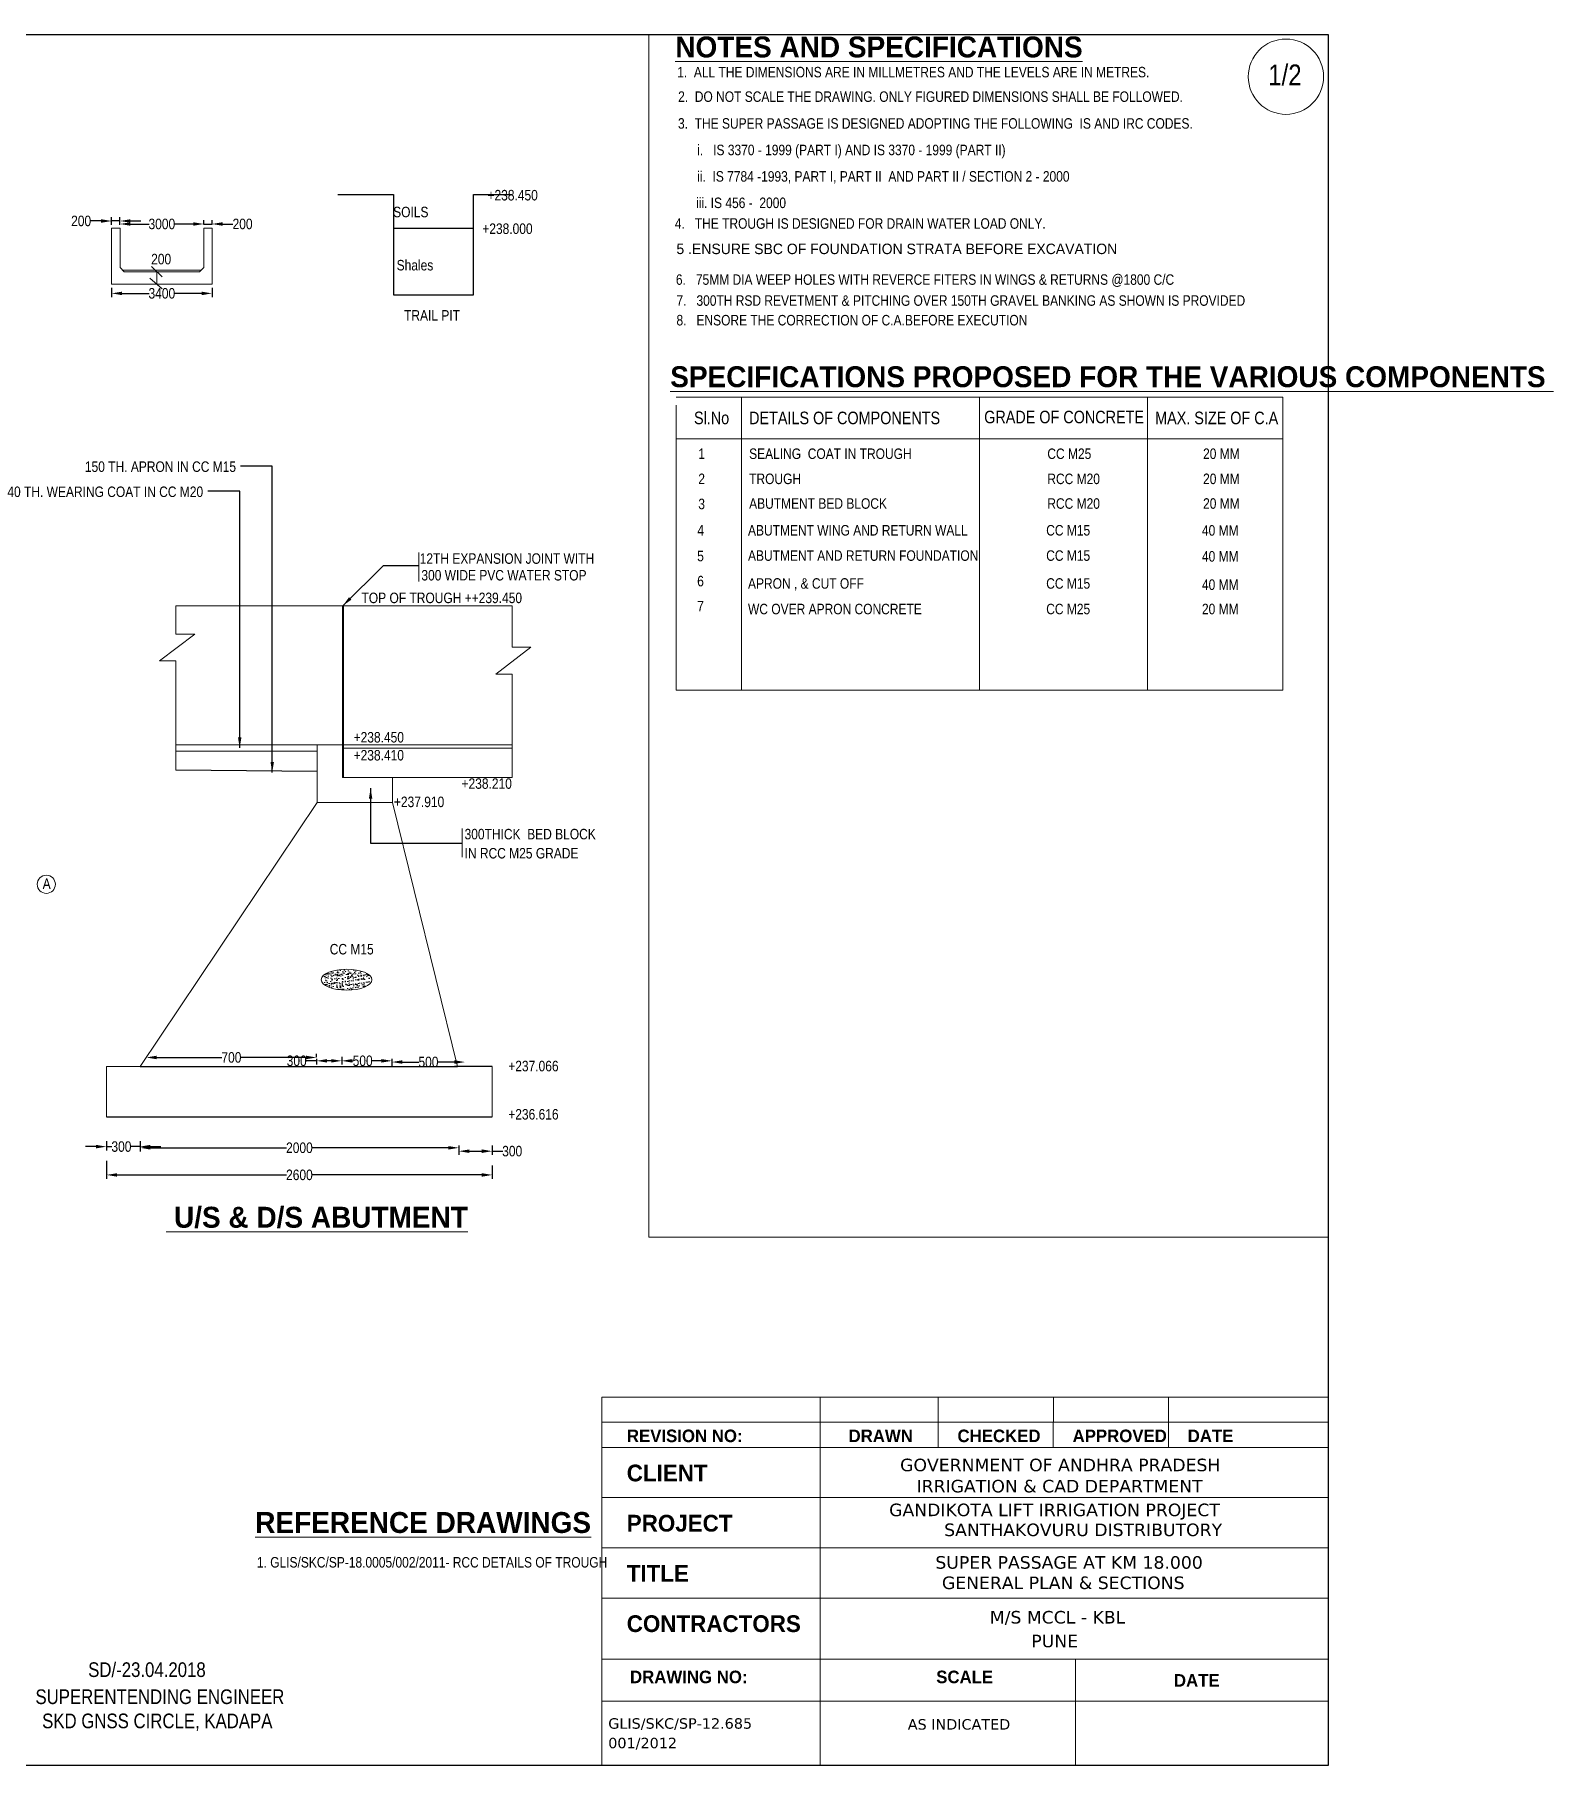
# Model space of a CAD drawing. Header units: millimetres. Extents: x -605187 to -537928, y -324262 to -282911.
# Drawn here: x -574216 to -537928, y -324262 to -282911 of the extents above; entities that cross this region are included whole.
import ezdxf
from ezdxf.enums import TextEntityAlignment as Align

# ---------------------------------------------------------------- set-up
doc = ezdxf.new("R2010")
doc.units = ezdxf.units.MM
doc.header["$LTSCALE"] = 1000
for name, color, linetype in [('canal', 3, 'Continuous'), ('MAIN', 2, 'Continuous'), ('main canal', 1, 'Continuous')]:
    doc.layers.add(name, color=color, linetype=linetype)
doc.styles.add('ARIAL NARROW', font='ARIALN.TTF')
doc.styles.add('arn', font='ARIALN.TTF')
doc.styles.add('CITYBLUEPR', font='cityb___.ttf')
doc.styles.add('VERDANA', font='verdana.ttf')
doc.styles.add('WMATH', font='')
doc.styles.get('WMATH').set_extended_font_data('WorldMath')
doc.dimstyles.new('ISO-25', dxfattribs={"dimtxt": 2.5, "dimasz": 2.5, "dimexe": 1.25, "dimexo": 0.625, "dimtad": 1, "dimdec": 0, "dimtxsty": 'Standard', "dimblk": 'OBLIQUE', "dimcen": 2.5, "dimdle": 1.25, "dimclrd": 6, "dimadec": 0, "dimazin": 0, "dimtfac": 1, "dimtdec": 0, "dimtmove": 0, "dimatfit": 3, "dimfxl": 1, "dimarcsym": 0})

# ---------------------------------------------------------------- blocks, each defined once
blk = doc.blocks.new('*D152')
at = {"layer": 'Defpoints', "color": 0, "transparency": 16777216}
for p in [(-572497, -309256), (-571697, -309256), (-571697, -309479)]:
    blk.add_point(p, dxfattribs=at)
at = {"layer": 'MAIN', "color": 7, "lineweight": -2, "transparency": 16777216}
for p, q in [((-572747, -309479), (-572997, -309479)), ((-572497, -309479), (-572369, -309479)), ((-571697, -309479), (-571915, -309479)), ((-571447, -309479), (-571197, -309479))]:
    blk.add_line(p, q, dxfattribs=at)
at = {"layer": 'MAIN', "color": 0, "lineweight": -2, "transparency": 16777216}
for p, q in [((-572497, -309346), (-572497, -309569)), ((-571697, -309346), (-571697, -309569))]:
    blk.add_line(p, q, dxfattribs=at)
at = {"layer": 'MAIN', "color": 7, "transparency": 16777216}
for points in [[(-572747, -309437), (-572747, -309520), (-572497, -309479)], [(-571447, -309437), (-571447, -309520), (-571697, -309479)]]:
    blk.add_solid(points, dxfattribs=at)
at = {"layer": 'MAIN', "color": 0, "lineweight": 9, "transparency": 16777216, "insert": (-572142, -309479), "char_height": 250, "attachment_point": 5, "style": 'ARIAL NARROW'}
blk.add_mtext('300', dxfattribs=at)
blk = doc.blocks.new('*D153')
at = {"layer": 'Defpoints', "color": 0, "transparency": 16777216}
for p in [(-564081, -309365), (-563281, -309365), (-563281, -309588)]:
    blk.add_point(p, dxfattribs=at)
at = {"layer": 'MAIN', "color": 0, "lineweight": -2, "transparency": 16777216}
for p, q in [((-564081, -309455), (-564081, -309678)), ((-563281, -309455), (-563281, -309678))]:
    blk.add_line(p, q, dxfattribs=at)
at = {"layer": 'MAIN', "color": 7, "lineweight": -2, "transparency": 16777216}
for p, q in [((-563831, -309588), (-563531, -309588)), ((-563281, -309588), (-563031, -309588))]:
    blk.add_line(p, q, dxfattribs=at)
at = {"layer": 'MAIN', "color": 7, "transparency": 16777216}
for points in [[(-563831, -309546), (-563831, -309630), (-564081, -309588)], [(-563531, -309546), (-563531, -309630), (-563281, -309588)]]:
    blk.add_solid(points, dxfattribs=at)
at = {"layer": 'MAIN', "color": 0, "lineweight": 9, "transparency": 16777216, "insert": (-562805, -309588), "char_height": 250, "attachment_point": 5, "style": 'ARIAL NARROW'}
blk.add_mtext('300', dxfattribs=at)
blk = doc.blocks.new('*D154')
at = {"layer": 'Defpoints', "color": 0, "transparency": 16777216}
for p in [(-571697, -309308), (-564081, -309365), (-564081, -309507)]:
    blk.add_point(p, dxfattribs=at)
at = {"layer": 'MAIN', "color": 0, "lineweight": -2, "transparency": 16777216}
for p, q in [((-571697, -309398), (-571697, -309597)), ((-564081, -309455), (-564081, -309597))]:
    blk.add_line(p, q, dxfattribs=at)
at = {"layer": 'MAIN', "color": 7, "lineweight": -2, "transparency": 16777216}
for p, q in [((-571447, -309507), (-568197, -309507)), ((-564331, -309507), (-567581, -309507))]:
    blk.add_line(p, q, dxfattribs=at)
at = {"layer": 'MAIN', "color": 7, "transparency": 16777216}
for points in [[(-571447, -309466), (-571447, -309549), (-571697, -309507)], [(-564331, -309466), (-564331, -309549), (-564081, -309507)]]:
    blk.add_solid(points, dxfattribs=at)
at = {"layer": 'MAIN', "color": 0, "lineweight": 9, "transparency": 16777216, "insert": (-567889, -309507), "char_height": 250, "attachment_point": 5, "style": 'ARIAL NARROW'}
blk.add_mtext('2000', dxfattribs=at)
blk = doc.blocks.new('*D155')
at = {"layer": 'Defpoints', "color": 0, "transparency": 16777216}
for p in [(-567478, -307292), (-567478, -307429), (-566878, -307244)]:
    blk.add_point(p, dxfattribs=at)
at = {"layer": 'MAIN', "color": 7, "lineweight": -2, "transparency": 16777216}
for p, q in [((-567478, -307429), (-567728, -307429)), ((-567128, -307429), (-567228, -307429))]:
    blk.add_line(p, q, dxfattribs=at)
at = {"layer": 'MAIN', "color": 0, "lineweight": -2, "transparency": 16777216}
for p, q in [((-567478, -307382), (-567478, -307519)), ((-566878, -307334), (-566878, -307519))]:
    blk.add_line(p, q, dxfattribs=at)
at = {"layer": 'MAIN', "color": 7, "transparency": 16777216}
for points in [[(-567228, -307388), (-567228, -307471), (-567478, -307429)], [(-567128, -307388), (-567128, -307471), (-566878, -307429)]]:
    blk.add_solid(points, dxfattribs=at)
at = {"layer": 'MAIN', "color": 0, "lineweight": 9, "transparency": 16777216, "insert": (-567954, -307429), "char_height": 250, "attachment_point": 5, "style": 'ARIAL NARROW'}
blk.add_mtext('300', dxfattribs=at)
blk = doc.blocks.new('*D156')
at = {"layer": 'Defpoints', "color": 0, "transparency": 16777216}
for p in [(-566878, -307244), (-565678, -307288), (-565678, -307429)]:
    blk.add_point(p, dxfattribs=at)
at = {"layer": 'MAIN', "color": 0, "lineweight": -2, "transparency": 16777216}
for p, q in [((-566878, -307334), (-566878, -307519)), ((-565678, -307378), (-565678, -307519))]:
    blk.add_line(p, q, dxfattribs=at)
at = {"layer": 'MAIN', "color": 7, "lineweight": -2, "transparency": 16777216}
for p, q in [((-566628, -307429), (-566604, -307429)), ((-565928, -307429), (-566151, -307429))]:
    blk.add_line(p, q, dxfattribs=at)
at = {"layer": 'MAIN', "color": 7, "transparency": 16777216}
for points in [[(-566628, -307388), (-566628, -307471), (-566878, -307429)], [(-565928, -307388), (-565928, -307471), (-565678, -307429)]]:
    blk.add_solid(points, dxfattribs=at)
at = {"layer": 'MAIN', "color": 0, "lineweight": 9, "transparency": 16777216, "insert": (-566378, -307429), "char_height": 250, "attachment_point": 5, "style": 'ARIAL NARROW'}
blk.add_mtext('500', dxfattribs=at)
blk = doc.blocks.new('*D157')
at = {"layer": 'Defpoints', "color": 0, "transparency": 16777216}
for p in [(-565678, -307429), (-563934, -307458), (-563934, -307458)]:
    blk.add_point(p, dxfattribs=at)
at = {"layer": 'MAIN', "color": 0, "lineweight": -2, "transparency": 16777216}
blk.add_line((-565678, -307519), (-565678, -307548), dxfattribs=at)
at = {"layer": 'MAIN', "color": 7, "lineweight": -2, "transparency": 16777216}
for p, q in [((-565428, -307458), (-565033, -307458)), ((-564184, -307458), (-564579, -307458))]:
    blk.add_line(p, q, dxfattribs=at)
at = {"layer": 'MAIN', "color": 7, "transparency": 16777216}
for points in [[(-565428, -307416), (-565428, -307500), (-565678, -307458)], [(-564184, -307416), (-564184, -307500), (-563934, -307458)]]:
    blk.add_solid(points, dxfattribs=at)
at = {"layer": 'MAIN', "color": 0, "lineweight": 9, "transparency": 16777216, "insert": (-564806, -307458), "char_height": 250, "attachment_point": 5, "style": 'ARIAL NARROW'}
blk.add_mtext('500', dxfattribs=at)
blk = doc.blocks.new('*D158')
at = {"layer": 'Defpoints', "color": 0, "transparency": 16777216}
for p in [(-571550, -307349), (-567478, -307349), (-567478, -307429)]:
    blk.add_point(p, dxfattribs=at)
at = {"layer": 'MAIN', "color": 7, "lineweight": -2, "transparency": 16777216}
for p, q in [((-571300, -307349), (-569740, -307349)), ((-567728, -307349), (-569288, -307349))]:
    blk.add_line(p, q, dxfattribs=at)
at = {"layer": 'MAIN', "color": 0, "lineweight": -2, "transparency": 16777216}
blk.add_line((-567478, -307339), (-567478, -307259), dxfattribs=at)
at = {"layer": 'MAIN', "color": 7, "transparency": 16777216}
for points in [[(-571300, -307307), (-571300, -307390), (-571550, -307349)], [(-567728, -307307), (-567728, -307390), (-567478, -307349)]]:
    blk.add_solid(points, dxfattribs=at)
at = {"layer": 'MAIN', "color": 0, "lineweight": 9, "transparency": 16777216, "insert": (-569514, -307349), "char_height": 250, "attachment_point": 5, "style": 'ARIAL NARROW'}
blk.add_mtext('700', dxfattribs=at)
blk = doc.blocks.new('*D159')
at = {"layer": 'Defpoints', "color": 0, "transparency": 16777216}
for p in [(-572497, -309727), (-563281, -309836), (-563281, -310155)]:
    blk.add_point(p, dxfattribs=at)
at = {"layer": 'MAIN', "color": 0, "lineweight": -2, "transparency": 16777216}
for p, q in [((-572497, -309817), (-572497, -310245)), ((-563281, -309926), (-563281, -310245))]:
    blk.add_line(p, q, dxfattribs=at)
at = {"layer": 'MAIN', "color": 7, "lineweight": -2, "transparency": 16777216}
for p, q in [((-572247, -310155), (-568197, -310155)), ((-563531, -310155), (-567581, -310155))]:
    blk.add_line(p, q, dxfattribs=at)
at = {"layer": 'MAIN', "color": 7, "transparency": 16777216}
for points in [[(-572247, -310114), (-572247, -310197), (-572497, -310155)], [(-563531, -310114), (-563531, -310197), (-563281, -310155)]]:
    blk.add_solid(points, dxfattribs=at)
at = {"layer": 'MAIN', "color": 0, "lineweight": 9, "transparency": 16777216, "insert": (-567889, -310155), "char_height": 250, "attachment_point": 5, "style": 'ARIAL NARROW'}
blk.add_mtext('2600', dxfattribs=at)
blk = doc.blocks.new('*D162')
at = {"layer": 'Defpoints', "color": 0, "transparency": 16777216}
for p in [(-572176, -287364), (-572376, -287546), (-572176, -287546)]:
    blk.add_point(p, dxfattribs=at)
at = {"layer": 'MAIN', "color": 7, "lineweight": -2, "transparency": 16777216}
for p, q in [((-572626, -287364), (-572876, -287364)), ((-572176, -287364), (-572376, -287364)), ((-571926, -287364), (-571676, -287364))]:
    blk.add_line(p, q, dxfattribs=at)
at = {"layer": 'MAIN', "color": 0, "lineweight": -2, "transparency": 16777216}
for p, q in [((-572376, -287456), (-572376, -287274)), ((-572176, -287456), (-572176, -287274))]:
    blk.add_line(p, q, dxfattribs=at)
at = {"layer": 'MAIN', "color": 7, "transparency": 16777216}
for points in [[(-572626, -287323), (-572626, -287406), (-572376, -287364)], [(-571926, -287323), (-571926, -287406), (-572176, -287364)]]:
    blk.add_solid(points, dxfattribs=at)
at = {"layer": 'MAIN', "color": 0, "lineweight": 9, "transparency": 16777216, "insert": (-573104, -287364), "char_height": 250, "attachment_point": 5, "style": 'ARIAL NARROW'}
blk.add_mtext('200', dxfattribs=at)
blk = doc.blocks.new('*D163')
at = {"layer": 'Defpoints', "color": 0, "transparency": 16777216}
for p in [(-570176, -287535), (-569976, -287436), (-569976, -287535)]:
    blk.add_point(p, dxfattribs=at)
at = {"layer": 'MAIN', "color": 0, "lineweight": -2, "transparency": 16777216}
for p, q in [((-570176, -287445), (-570176, -287346)), ((-569976, -287445), (-569976, -287346))]:
    blk.add_line(p, q, dxfattribs=at)
at = {"layer": 'MAIN', "color": 7, "lineweight": -2, "transparency": 16777216}
for p, q in [((-570426, -287436), (-570676, -287436)), ((-570176, -287436), (-569976, -287436)), ((-569726, -287436), (-569476, -287436))]:
    blk.add_line(p, q, dxfattribs=at)
at = {"layer": 'MAIN', "color": 7, "transparency": 16777216}
for points in [[(-570426, -287394), (-570426, -287478), (-570176, -287436)], [(-569726, -287394), (-569726, -287478), (-569976, -287436)]]:
    blk.add_solid(points, dxfattribs=at)
at = {"layer": 'MAIN', "color": 0, "lineweight": 9, "transparency": 16777216, "insert": (-569247, -287436), "char_height": 250, "attachment_point": 5, "style": 'ARIAL NARROW'}
blk.add_mtext('200', dxfattribs=at)
blk = doc.blocks.new('*D164')
at = {"layer": 'Defpoints', "color": 0, "transparency": 16777216}
for p in [(-572176, -287535), (-570176, -287436), (-570176, -287436)]:
    blk.add_point(p, dxfattribs=at)
at = {"layer": 'MAIN', "color": 0, "lineweight": -2, "transparency": 16777216}
blk.add_line((-572176, -287445), (-572176, -287346), dxfattribs=at)
at = {"layer": 'MAIN', "color": 7, "lineweight": -2, "transparency": 16777216}
for p, q in [((-571926, -287436), (-571482, -287436)), ((-570426, -287436), (-570869, -287436))]:
    blk.add_line(p, q, dxfattribs=at)
at = {"layer": 'MAIN', "color": 7, "transparency": 16777216}
for points in [[(-571926, -287394), (-571926, -287478), (-572176, -287436)], [(-570426, -287394), (-570426, -287478), (-570176, -287436)]]:
    blk.add_solid(points, dxfattribs=at)
at = {"layer": 'MAIN', "color": 0, "lineweight": 9, "transparency": 16777216, "insert": (-571176, -287436), "char_height": 250, "attachment_point": 5, "style": 'ARIAL NARROW'}
blk.add_mtext('3000', dxfattribs=at)
blk = doc.blocks.new('*D165')
at = {"layer": 'Defpoints', "color": 0, "transparency": 16777216}
for p in [(-572376, -288875), (-569976, -288875), (-569976, -289094)]:
    blk.add_point(p, dxfattribs=at)
at = {"layer": 'MAIN', "color": 0, "lineweight": -2, "transparency": 16777216}
for p, q in [((-572376, -288965), (-572376, -289184)), ((-569976, -288965), (-569976, -289184))]:
    blk.add_line(p, q, dxfattribs=at)
at = {"layer": 'MAIN', "color": 7, "lineweight": -2, "transparency": 16777216}
for p, q in [((-572126, -289094), (-571482, -289094)), ((-570226, -289094), (-570869, -289094))]:
    blk.add_line(p, q, dxfattribs=at)
at = {"layer": 'MAIN', "color": 7, "transparency": 16777216}
for points in [[(-572126, -289053), (-572126, -289136), (-572376, -289094)], [(-570226, -289053), (-570226, -289136), (-569976, -289094)]]:
    blk.add_solid(points, dxfattribs=at)
at = {"layer": 'MAIN', "color": 0, "lineweight": 9, "transparency": 16777216, "insert": (-571176, -289094), "char_height": 250, "attachment_point": 5, "style": 'ARIAL NARROW'}
blk.add_mtext('3400', dxfattribs=at)

msp = doc.modelspace()

# ---------------------------------------------------------------- hatches: boundary and pattern name
at = {"layer": 'MAIN', "lineweight": 9}
h = msp.add_hatch(dxfattribs=at)
h.set_pattern_fill('AR-CONC', color=0, scale=25, style=0)
h.set_pattern_definition([(50, (-595103.89, -394523.85), (179.31505, -15.68803), [18.75, -206.25]), (355, (-595103.89, -394523.85), (-34.68783, 188.04803), [15, -165]), (100.4514, (-595088.94, -394525.16), (144.62735, 172.3599), [15.93505, -175.28553]), (46.1842, (-595103.89, -394473.85), (266.81026, -41.37975), [28.125, -309.375]), (96.6356, (-595081.65, -394477.3), (233.6657, 243.5295), [23.9026, -262.92825]), (351.1842, (-595103.9, -394473.85), (233.6655, 243.52965), [22.5, -247.5]), (21, (-595078.89, -394486.35), (149.22676, -100.65472), [18.75, -206.25]), (326, (-595078.89, -394486.35), (60.82883, 181.2875), [15, -165]), (71.4514, (-595066.45, -394494.74), (210.05566, 80.63262), [15.93505, -175.28553]), (37.5, (-595103.89, -394523.85), (3.039964, 83.223463), [0, -163, 0, -167.5, 0, -165.625]), (7.5, (-595103.89, -394523.85), (65.767384, 98.60293), [0, -95.5, 0, -159.25, 0, -63.125]), (327.5, (-595159.64, -394523.85), (133.45561, -5.63872), [0, -62.5, 0, -195, 0, -258.75]), (317.5, (-595184.64, -394523.85), (145.79654, 25.02625), [0, -81.25, 0, -129.5, 0, -183.75])])
edge = h.paths.add_edge_path()
edge.add_ellipse((-566762, -305491.5), major_axis=(-604.2, 0), ratio=0.4138029, start_angle=24.44395, end_angle=155.55605)
edge.add_line((-566212, -305595), (-566212, -305388.1))
edge.add_ellipse((-566762, -305491.5), major_axis=(-604.2, 0), ratio=0.4138029, start_angle=204.44395, end_angle=335.55605)
edge.add_line((-567312, -305388.1), (-567312, -305595))

# ---------------------------------------------------------------- linework, layer by layer
at = {"layer": 'canal', "color": 0}
for p, q in [((-566973.6, -286735), (-565641.1, -286735)), ((-565641.1, -286735), (-565641.1, -289125.1)), ((-563730.7, -289125.1), (-563730.7, -286735)), ((-563730.7, -286735), (-562815.6, -286735)), ((-565641.1, -287537.1), (-563730.7, -287537.1)), ((-565641.1, -289125.1), (-563730.7, -289125.1))]:
    msp.add_line(p, q, dxfattribs=at)
msp.add_lwpolyline([(-604918.8, -282911.3), (-543311.3, -282911.3), (-543311.3, -324262), (-604918.8, -324262)], close=True, dxfattribs=at)
at = {"layer": 'MAIN', "color": 0, "lineweight": 9}
for p, q in [((-559541.3, -311644.3), (-559541.3, -282911.3)), ((-572375.6, -288875), (-572375.6, -287535)), ((-572375.6, -287535), (-572175.6, -287535)), ((-572175.6, -288475), (-572175.6, -287535)), ((-570175.6, -288475), (-570175.6, -287535)), ((-570175.6, -287535), (-569975.6, -287535)), ((-569975.6, -288875), (-569975.6, -287535)), ((-572075.6, -288575), (-572175.6, -288475)), ((-572115.6, -288535), (-570235.6, -288535)), ((-572075.6, -288575), (-570275.6, -288575)), ((-571296.4, -288575), (-571421.4, -288450)), ((-571421.4, -288450), (-571171.4, -288700)), ((-571296.4, -288875), (-571296.4, -288575)), ((-570275.6, -288575), (-570175.6, -288475)), ((-572375.6, -288875), (-572175.6, -288875)), ((-569975.6, -288875), (-572175.6, -288875)), ((-571296.4, -288875), (-571462.4, -288730.3)), ((-571462.4, -288730.3), (-571166.9, -288988)), ((-571296.4, -288865), (-571296.4, -288875)), ((-571166.9, -288988), (-571296.4, -288875)), ((-558885.4, -291569.5), (-544391.7, -291569.5)), ((-558885.4, -291760.5), (-558885.4, -298576.9)), ((-557328, -291569.4), (-557328, -298576.9)), ((-551639.1, -291569.4), (-551639.1, -298576.9)), ((-547627.6, -291569.4), (-547627.6, -298576.9)), ((-544391.7, -291569.5), (-544391.7, -298576.9)), ((-558885.4, -292569.4), (-544391.7, -292569.4)), ((-565032.4, -295973.4), (-565032.4, -295285.5)), ((-566862.1, -296557.7), (-570844.1, -296557.7)), ((-570844.1, -297235.4), (-570844.1, -296557.7)), ((-566862.1, -299879.7), (-566862.1, -296557.7)), ((-566838.1, -300659.7), (-566838.1, -296557.7)), ((-566838.1, -296557.7), (-562809.5, -296557.7)), ((-562809.5, -297549.4), (-562809.5, -296557.7)), ((-570390.9, -297235.4), (-571230.9, -297875.4)), ((-570844.1, -297235.4), (-570390.9, -297235.4)), ((-562356.3, -297549.4), (-563196.3, -298189.4)), ((-562809.5, -297549.4), (-562356.3, -297549.4)), ((-571230.9, -297875.4), (-570844.1, -297875.4)), ((-570844.1, -299219.1), (-570844.1, -297875.4)), ((-570844.1, -300482.6), (-570844.1, -297875.4)), ((-563196.3, -298189.4), (-562809.5, -298189.4)), ((-562809.5, -299533.1), (-562809.5, -298189.4)), ((-562809.5, -300659.7), (-562809.5, -298189.4)), ((-558885.4, -298576.9), (-544391.7, -298576.9)), ((-570844.1, -299879.7), (-562809.5, -299879.7)), ((-570844.1, -300029.7), (-567462.1, -300029.7)), ((-567462.1, -301259.7), (-567462.1, -299879.7)), ((-566862.1, -300659.7), (-566862.1, -299879.7)), ((-566838.1, -299959.7), (-562809.5, -299959.7)), ((-566862.1, -300659.7), (-562809.5, -300659.7)), ((-565662.1, -301259.7), (-565662.1, -300659.7)), ((-571697, -307568.2), (-567462.1, -301259.7)), ((-567462.1, -301259.7), (-565662.1, -301259.7)), ((-564108.3, -307568.2), (-565662.1, -301259.7)), ((-564000.5, -302565.5), (-564000.5, -301877.6)), ((-571697, -307568.2), (-572497, -307568.2)), ((-572497, -307568.2), (-572497, -308768.2)), ((-563281.4, -307568.2), (-563281.4, -308768.2)), ((-559541.3, -311644.3), (-543311.3, -311644.3)), ((-560662.6, -315465.7), (-560662.6, -324262)), ((-560662.6, -315465.7), (-543311.3, -315465.7)), ((-560662.6, -315465.7), (-560662.6, -324262)), ((-555445.4, -315465.7), (-555445.4, -324262)), ((-552625.2, -315465.7), (-552627, -316665.8)), ((-549875.2, -315465.7), (-549877, -316665.8)), ((-547125.2, -315465.7), (-547127, -316665.8)), ((-543311.3, -315465.7), (-543311.3, -324262)), ((-560662.6, -316065.7), (-543311.3, -316065.7)), ((-560662.6, -316665.8), (-543311.3, -316665.8)), ((-560662.6, -317865.8), (-543311.3, -317865.8)), ((-560662.6, -319065.8), (-543311.3, -319065.8)), ((-560662.6, -320265.8), (-543311.3, -320265.8)), ((-560662.6, -321724.8), (-543311.3, -321724.8)), ((-549347.6, -321724.8), (-549347.6, -324262)), ((-560662.6, -322724.8), (-543311.3, -322724.8)), ((-560662.6, -324262), (-543311.3, -324262))]:
    msp.add_line(p, q, dxfattribs=at)
at = {"layer": 'MAIN', "color": 0}
for p, q in [((-567462.1, -300514.2), (-570844.1, -300482.6)), ((-566838.1, -300659.7), (-566862.1, -300659.6)), ((-571697, -307568.2), (-564108.3, -307568.2)), ((-563281.4, -307568.2), (-564184.2, -307568.2)), ((-572497, -308768.2), (-563281.4, -308768.2))]:
    msp.add_line(p, q, dxfattribs=at)
at = {"layer": 'MAIN', "color": 0, "lineweight": 9}
for centre, radius in [((-544317.9, -283916.2), 900), ((-573936.9, -303211.8), 216.4)]:
    msp.add_circle(centre, radius, dxfattribs=at)
msp.add_ellipse((-566762, -305491.5), major_axis=(-604.2, 0), ratio=0.4138029, dxfattribs=at)

# ---------------------------------------------------------------- texts
at = {"layer": 'canal', "color": 0, "insert": (-558880.9, -287905.4), "char_height": 250, "width": 12800, "attachment_point": 1, "style": 'WMATH'}
msp.add_mtext('5 .ENSURE SBC OF FOUNDATION STRATA BEFORE EXCAVATION', dxfattribs=at)
at = {"layer": 'MAIN', "color": 0, "lineweight": 9}
for s, height, style, p in [('%%UNOTES AND SPECIFICATIONS', 500, 'CITYBLUEPR', (-558908, -283456.5)), ('1/2', 500, 'ARIAL NARROW', (-544740.9, -284125.5)), ('1.  ALL THE DIMENSIONS ARE IN MILLMETRES AND THE LEVELS ARE IN METRES.', 250, 'ARIAL NARROW', (-558862.8, -283932.5)), ('2.  DO NOT SCALE THE DRAWING. ONLY FIGURED DIMENSIONS SHALL BE FOLLOWED. ', 250, 'ARIAL NARROW', (-558840.2, -284518)), ('3.  THE SUPER PASSAGE IS DESIGNED ADOPTING THE FOLLOWING  IS AND IRC CODES. ', 250, 'ARIAL NARROW', (-558843.6, -285158.2)), ('    i.   IS 3370 - 1999 (PART I) AND IS 3370 - 1999 (PART II)', 250, 'ARIAL NARROW', (-558704, -285791.9)), ('    ii.  IS 7784 -1993, PART I, PART II  AND PART II / SECTION 2 - 2000', 250, 'ARIAL NARROW', (-558704, -286423.6)), ('+238.450', 250, 'ARIAL NARROW', (-563395.2, -286872.6)), ('    iii. IS 456 -  2000', 250, 'ARIAL NARROW', (-558730.3, -287055.2)), ('SOILS', 250, 'ARIAL NARROW', (-565649.3, -287274.4)), ('4.   THE TROUGH IS DESIGNED FOR DRAIN WATER LOAD ONLY.', 250, 'ARIAL NARROW', (-558919.2, -287549.1)), ('+238.000', 250, 'ARIAL NARROW', (-563519.5, -287673.4)), ('200', 250, 'ARIAL NARROW', (-571431.3, -288398.9)), ('Shales', 250, 'ARIAL NARROW', (-565565.9, -288544.9)), ('6.   75MM DIA WEEP HOLES WITH REVERCE FITERS IN WINGS & RETURNS @1800 C/C', 250, 'ARIAL NARROW', (-558893.8, -288888.6)), ('7.   300TH RSD REVETMENT & PITCHING OVER 150TH GRAVEL BANKING AS SHOWN IS PROVIDED', 250, 'ARIAL NARROW', (-558879.9, -289389.8)), ('TRAIL PIT', 250, 'ARIAL NARROW', (-565388.5, -289743.9)), ('8.   ENSORE THE CORRECTION OF C.A.BEFORE EXECUTION', 250, 'ARIAL NARROW', (-558879.9, -289858.8)), ('%%uSPECIFICATIONS PROPOSED FOR THE VARIOUS COMPONENTS ', 500, 'CITYBLUEPR', (-559028.7, -291334.6)), ('Sl.No     ', 300, 'ARIAL NARROW', (-558460.9, -292219.1)), ('DETAILS OF COMPONENTS', 300, 'ARIAL NARROW', (-557143.9, -292219.1)), ('GRADE OF CONCRETE', 300, 'ARIAL NARROW', (-551527.8, -292197.2)), ('MAX. SIZE OF C.A', 300, 'ARIAL NARROW', (-547443.5, -292219.1)), ('1', 250, 'ARIAL NARROW', (-558358.4, -293049.6)), ('SEALING  COAT IN TROUGH', 250, 'ARIAL NARROW', (-557143.9, -293049.6)), ('CC M25', 250, 'ARIAL NARROW', (-550019, -293049.6)), ('20 MM', 250, 'ARIAL NARROW', (-546298.2, -293049.6)), ('2', 250, 'ARIAL NARROW', (-558358.4, -293649.6)), ('TROUGH', 250, 'ARIAL NARROW', (-557143.9, -293649.6)), ('RCC M20', 250, 'ARIAL NARROW', (-550019, -293649.6)), ('20 MM', 250, 'ARIAL NARROW', (-546298.2, -293649.6)), ('3', 250, 'ARIAL NARROW', (-558358.4, -294249.6)), ('ABUTMENT BED BLOCK', 250, 'ARIAL NARROW', (-557143.9, -294238.9)), ('RCC M20', 250, 'ARIAL NARROW', (-550019, -294238.9)), ('20 MM', 250, 'ARIAL NARROW', (-546298.2, -294238.9)), ('4', 250, 'ARIAL NARROW', (-558381.2, -294879.1)), ('ABUTMENT WING AND RETURN WALL', 250, 'ARIAL NARROW', (-557170.8, -294879)), ('CC M15', 250, 'ARIAL NARROW', (-550045.9, -294879)), ('40 MM', 250, 'ARIAL NARROW', (-546325, -294881.4)), ('5', 250, 'ARIAL NARROW', (-558385.3, -295492.9)), ('ABUTMENT AND RETURN FOUNDATION', 250, 'ARIAL NARROW', (-557170.8, -295483.2)), ('CC M15', 250, 'ARIAL NARROW', (-550045.9, -295483.2)), ('12TH EXPANSION JOINT WITH', 250, 'ARIAL NARROW', (-565014.9, -295554.2)), ('40 MM', 250, 'ARIAL NARROW', (-546325, -295501.2)), ('300 WIDE PVC WATER STOP', 250, 'ARIAL NARROW', (-564974.9, -295952.5)), ('6', 250, 'ARIAL NARROW', (-558385.3, -296092.9)), ('APRON , & CUT OFF', 250, 'ARIAL NARROW', (-557170.8, -296148.9)), ('CC M15', 250, 'ARIAL NARROW', (-550045.9, -296148.9)), ('40 MM', 250, 'ARIAL NARROW', (-546325, -296177.4)), ('TOP OF TROUGH ++239.450', 250, 'ARIAL NARROW', (-566405.4, -296493.3)), ('7', 250, 'ARIAL NARROW', (-558385.3, -296692.9)), ('WC OVER APRON CONCRETE', 250, 'ARIAL NARROW', (-557170.8, -296759.7)), ('CC M25', 250, 'ARIAL NARROW', (-550045.9, -296759.7)), ('20 MM', 250, 'ARIAL NARROW', (-546325, -296759.7)), ('+238.450', 250, 'ARIAL NARROW', (-566593.8, -299823.6)), ('+238.410', 250, 'ARIAL NARROW', (-566593.8, -300252.5)), ('+238.210', 250, 'ARIAL NARROW', (-564015.2, -300929.5)), ('+237.910', 250, 'ARIAL NARROW', (-565631.1, -301367)), ('300THICK  BED BLOCK ', 250, 'ARIAL NARROW', (-563942.8, -302137.3)), ('IN RCC M25 GRADE', 250, 'ARIAL NARROW', (-563942.8, -302594.3)), ('A', 250, 'ARIAL NARROW', (-574023.2, -303322.3)), ('+237.066', 250, 'ARIAL NARROW', (-562899.3, -307678.8)), ('+236.616', 250, 'ARIAL NARROW', (-562899.3, -308831.6)), ('REVISION NO:', 300, 'CITYBLUEPR', (-560064.8, -316539.3)), ('DRAWN', 300, 'CITYBLUEPR', (-554768.6, -316539.3)), ('CHECKED', 300, 'CITYBLUEPR', (-552165.6, -316539.3)), ('APPROVED', 300, 'CITYBLUEPR', (-549415.6, -316539.3)), ('DATE', 300, 'CITYBLUEPR', (-546665.6, -316539.3)), ('CLIENT', 400, 'CITYBLUEPR', (-560068.2, -317475.9)), ('             GOVERNMENT OF ANDHRA PRADESH', 300, 'VERDANA', (-555237.5, -317234.4)), ('                IRRIGATION & CAD DEPARTMENT', 300, 'VERDANA', (-555237.5, -317740)), ('%%UREFERENCE DRAWINGS', 500, 'CITYBLUEPR', (-568944.6, -318709)), ('PROJECT', 400, 'CITYBLUEPR', (-560068.2, -318675.9)), ('           GANDIKOTA LIFT IRRIGATION PROJECT', 300, 'VERDANA', (-555237.5, -318308)), ('SANTHAKOVURU DISTRIBUTORY', 300, 'VERDANA', (-552484.2, -318783.9)), ('1. GLIS/SKC/SP-18.0005/002/2011- RCC DETAILS OF TROUGH', 250, 'ARIAL NARROW', (-568905.5, -319534.7)), ('TITLE', 400, 'CITYBLUEPR', (-560068.2, -319875.9)), ('SUPER PASSAGE AT KM 18.000', 300, 'VERDANA', (-552695, -319562.9)), ('GENERAL PLAN & SECTIONS', 300, 'VERDANA', (-552537.8, -320049.3)), ('CONTRACTORS', 400, 'CITYBLUEPR', (-560068.2, -321075.9)), ('M/S MCCL - KBL', 300, 'VERDANA', (-551394, -320872.8)), ('PUNE', 300, 'VERDANA', (-550402.1, -321439.9)), ('DRAWING NO:', 300, 'CITYBLUEPR', (-559990.6, -322298.5)), ('SCALE', 300, 'CITYBLUEPR', (-552673.3, -322298.5)), ('DATE', 300, 'CITYBLUEPR', (-546994.7, -322381.1)), ('GLIS/SKC/SP-12.685', 250, 'VERDANA', (-560510, -323385.5)), ('AS INDICATED', 250, 'VERDANA', (-553353.8, -323406.9)), ('001/2012', 250, 'VERDANA', (-560510, -323852.2))]:
    msp.add_text(s, height=height, dxfattribs=dict(at, style=style)).set_placement(p)
at = {"layer": 'MAIN', "color": 0, "lineweight": 9, "style": 'CITYBLUEPR'}
msp.add_text('%%U U/S & D/S ABUTMENT', height=500, dxfattribs=at).set_placement((-567467.5, -311416.1), align=Align.CENTER)
at = {"layer": 'MAIN', "color": 0, "lineweight": 9, "char_height": 250, "attachment_point": 4}
for s, insert, style in [('150 TH. APRON IN CC M15', (-573014.9, -293235.1), 'ARIAL NARROW'), ('40 TH. WEARING COAT IN CC M20', (-574867, -293835), 'ARIAL NARROW'), ('CC M15 ', (-567164.5, -304763.5), 'arn')]:
    msp.add_mtext(s, dxfattribs=dict(at, insert=insert, style=style))
at = {"layer": 'main canal', "color": 7, "lineweight": 15, "style": 'ARIAL NARROW'}
for s, p in [('SD/-23.04.2018', (-572936, -322150.1)), ('SUPERENTENDING ENGINEER', (-574195.4, -322796.9)), ('SKD GNSS CIRCLE, KADAPA', (-574035.5, -323374.4))]:
    msp.add_text(s, height=350, dxfattribs=at).set_placement(p)

# ---------------------------------------------------------------- dimensions: what is measured, and where the dimension line sits
at = {"layer": 'MAIN', "color": 0, "lineweight": 9}
dim = msp.add_linear_dim(base=(-572175.6, -287364.4), p1=(-572375.6, -287545.6), p2=(-572175.6, -287545.6), dimstyle='ISO-25', override={"dimtxt": 250, "dimasz": 250, "dimexe": 90, "dimexo": 90, "dimtad": 0, "dimtxsty": 'ARIAL NARROW', "dimdle": 90, "dimclrd": 7}, dxfattribs=at)
dim.commit()
dim.dimension.update_dxf_attribs({"geometry": '*D162', "text_midpoint": (-573104.1, -287364.4), "dimtype": 160})
for base, p1, p2, text, picture, middle in [((-570175.6, -287436.1), (-572175.6, -287535), (-570175.6, -287436.1), '3000', '*D164', (-571175.6, -287436.1)), ((-569975.6, -289094.3), (-572375.6, -288875), (-569975.6, -288875), '3400', '*D165', (-571175.6, -289094.3)), ((-567477.6, -307348.8), (-571549.7, -307348.8), (-567477.6, -307429.5), '700', '*D158', (-569513.7, -307348.8)), ((-567477.6, -307429.5), (-566877.6, -307244.3), (-567477.6, -307291.6), '300', '*D155', (-567954.4, -307429.5)), ((-563934.2, -307458), (-565677.6, -307429.5), (-563934.2, -307458), '500', '*D157', (-564805.9, -307458)), ((-564081.4, -309507.3), (-571697, -309307.7), (-564081.4, -309364.9), '2000', '*D154', (-567889.2, -309507.3)), ((-563281.4, -309588), (-564081.4, -309364.9), (-563281.4, -309364.9), '300', '*D153', (-562804.7, -309588)), ((-563281.4, -310155.5), (-572497, -309726.6), (-563281.4, -309835.8), '2600', '*D159', (-567889.2, -310155.5))]:
    dim = msp.add_linear_dim(base=base, p1=p1, p2=p2, text=text, dimstyle='ISO-25', override={"dimtxt": 250, "dimasz": 250, "dimexe": 90, "dimexo": 90, "dimtad": 0, "dimtxsty": 'ARIAL NARROW', "dimdle": 90, "dimclrd": 7}, dxfattribs=at)
    dim.commit()
    dim.dimension.update_dxf_attribs({"geometry": picture, "text_midpoint": middle})
dim = msp.add_linear_dim(base=(-569975.6, -287436.1), p1=(-570175.6, -287535), p2=(-569975.6, -287535), dimstyle='ISO-25', override={"dimtxt": 250, "dimasz": 250, "dimexe": 90, "dimexo": 90, "dimtad": 0, "dimtxsty": 'ARIAL NARROW', "dimdle": 90, "dimclrd": 7}, dxfattribs=at)
dim.commit()
dim.dimension.update_dxf_attribs({"geometry": '*D163', "text_midpoint": (-569247.2, -287436.1)})
for base, p1, p2, text, picture, middle in [((-565677.6, -307429.5), (-566877.6, -307244.3), (-565677.6, -307287.8), '500', '*D156', (-566377.6, -307429.5)), ((-571697, -309478.7), (-572497, -309255.7), (-571697, -309255.7), '300', '*D152', (-572142, -309478.7))]:
    dim = msp.add_linear_dim(base=base, p1=p1, p2=p2, text=text, dimstyle='ISO-25', override={"dimtxt": 250, "dimasz": 250, "dimexe": 90, "dimexo": 90, "dimtad": 0, "dimtxsty": 'ARIAL NARROW', "dimdle": 90, "dimclrd": 7}, dxfattribs=at)
    dim.commit()
    dim.dimension.update_dxf_attribs({"geometry": picture, "text_midpoint": middle, "dimtype": 160})

# ---------------------------------------------------------------- leaders
for points in [[(-568538.7, -300539.3), (-568538.7, -293217.8), (-569297.1, -293217.8)], [(-569315.7, -299950.4), (-569315.7, -293817.7), (-570077, -293817.7)], [(-566850.6, -296555.8), (-565881.2, -295592.9), (-565032.4, -295592.9)], [(-566187.8, -300917.3), (-566187.8, -302231.5), (-564001.9, -302231.5)]]:
    msp.add_leader(points, dimstyle='ISO-25', override={"dimtxt": 250, "dimasz": 250, "dimexe": 90, "dimexo": 90, "dimtad": 0, "dimtxsty": 'ARIAL NARROW', "dimdle": 90, "dimclrd": 7}, dxfattribs=at)

doc.saveas('drawing.dxf')
